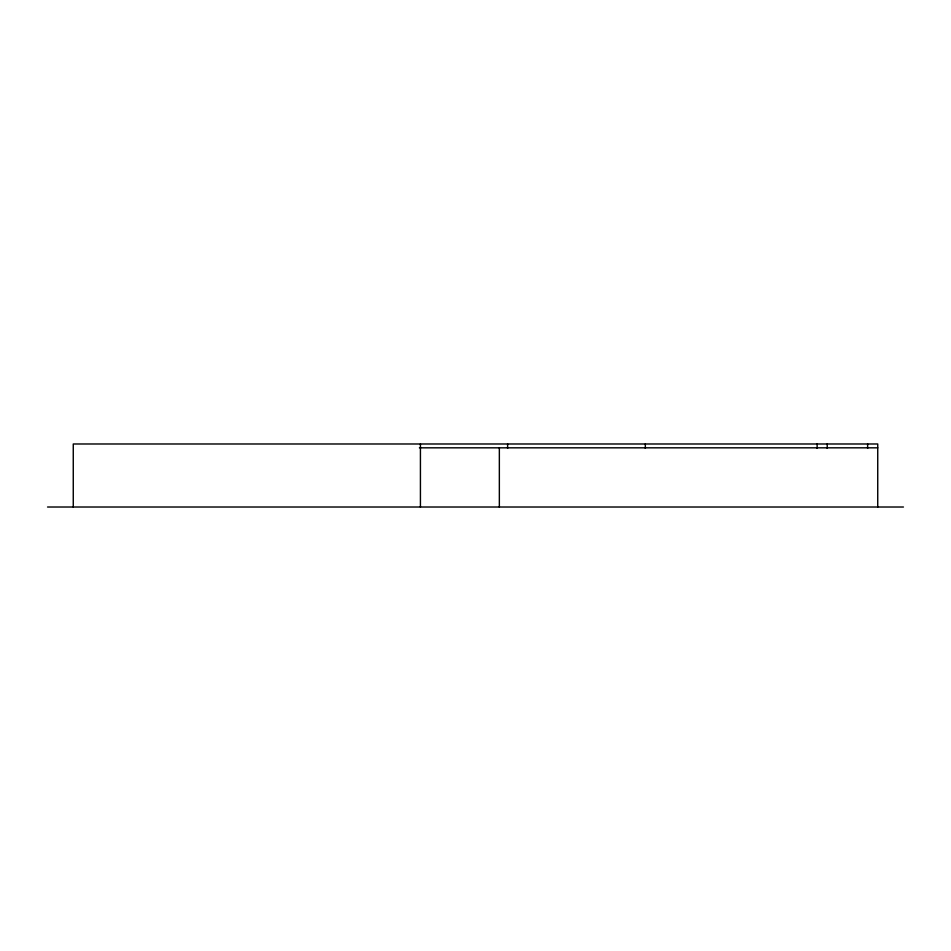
<?xml version="1.0" encoding="UTF-8"?>
<svg xmlns="http://www.w3.org/2000/svg" width="951" height="951" viewBox="0 0 951 951"><rect width="100%" height="100%" fill="white"/><g stroke="black" fill="none" stroke-linecap="round" stroke-linejoin="round"><path stroke-width="1.43" d="M419.391 447.826L877.737 447.826M47.55 507.014L903.45 507.014M877.737 507.014L877.737 443.986L73.263 443.986L73.263 507.014M867.633 443.986L867.633 448.385M827.227 443.986L827.227 448.385M817.135 443.986L817.135 448.385M645.325 443.986L645.325 448.385M507.62 443.986L507.62 448.385M499.346 447.826L499.346 507.014M420.425 443.986L420.425 507.014"/></g></svg>
